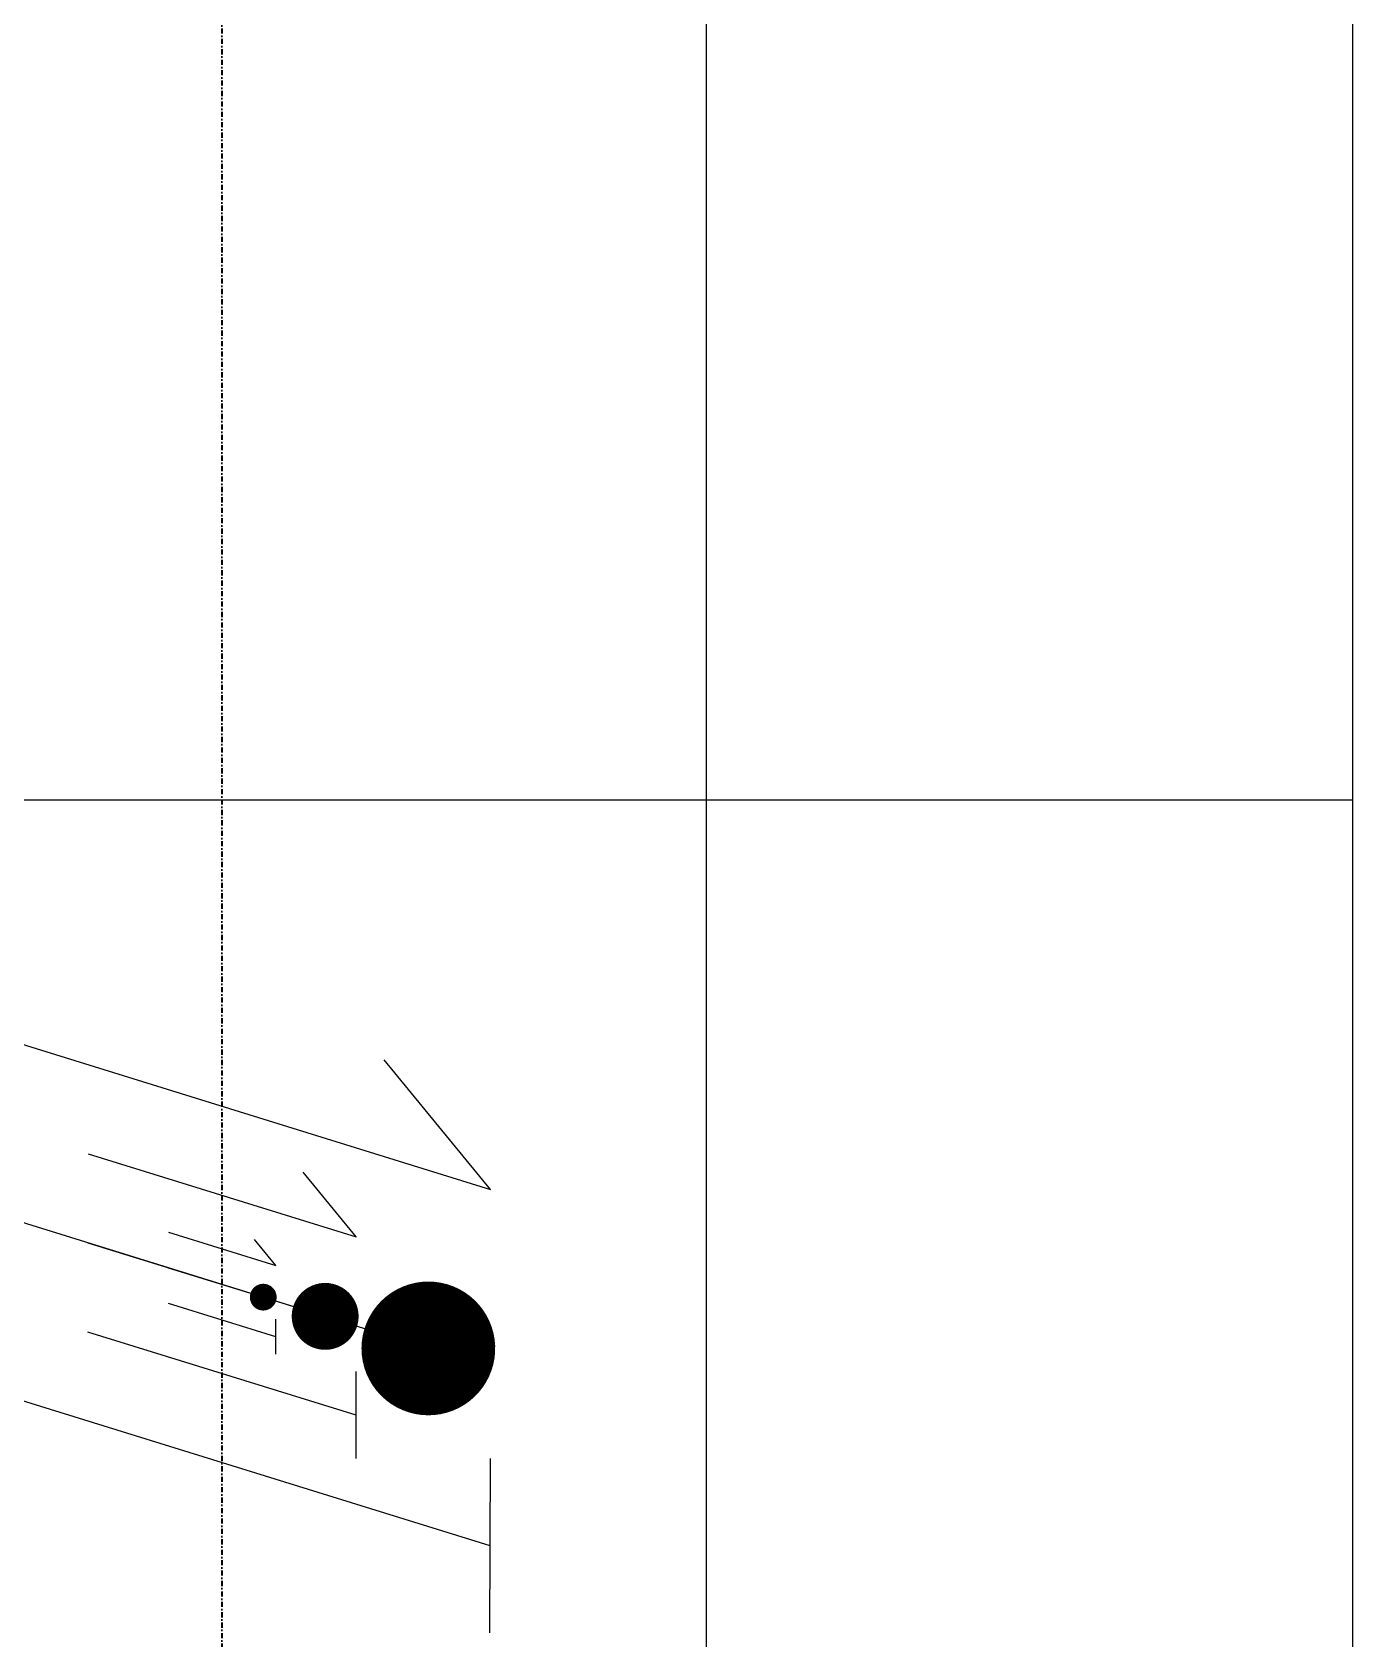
# Model space of a CAD drawing. Extents: x -12260 to 57327, y -29287 to 19916.
# Drawn here: x 19458 to 20276, y -10949 to -9955 of the extents above; entities that cross this region are included whole.
import ezdxf

# ---------------------------------------------------------------- set-up
doc = ezdxf.new("R2010")
doc.units = 0
doc.header["$LTSCALE"] = 0.25
doc.linetypes.add('DASHDOT', pattern=[25.4, 12.7, -6.35, 0, -6.35])
doc.layers.add('01-First Floor$0$FALSE CEILING', color=251, linetype='Continuous')
for name, color, linetype, lineweight in [('01-First Floor$0$Walls', 251, 'Continuous', 5), ('E-LITE-CLNG-CNDT', 6, 'DASHDOT', 35), ('E-POWR-WIRE', 6, 'Continuous', 25), ('E-POWR-WIRE @ 100', 6, 'Continuous', 25), ('E-POWR-WIRE @ 20', 6, 'Continuous', 25), ('E-POWR-WIRE @ 50', 6, 'Continuous', 25)]:
    doc.layers.add(name, color=color, linetype=linetype, lineweight=lineweight)

# ---------------------------------------------------------------- blocks, each defined once
blk = doc.blocks.new('01-First Floor')
at = {"layer": '01-First Floor$0$FALSE CEILING', "linetype": 'Continuous'}
for p, q in [((19876, -12830), (19876, -8830)), ((16276, -10430), (20276, -10430))]:
    blk.add_line(p, q, dxfattribs=at)
at = {"layer": '01-First Floor$0$FALSE CEILING'}
blk.add_lwpolyline([(16276, -12830), (20276, -12830), (20276, -8830), (16276, -8830)], close=True, dxfattribs=at)
at = {"layer": '01-First Floor$0$Walls'}
blk.add_line((20276, -8830), (20276, -12760), dxfattribs=at)
blk = doc.blocks.new('*U41')
for p, q in [((-1.6578, 1.6174), (1.6628, 0.5866)), ((1.6628, 0.5866), (1.0035, 1.3888)), ((-1.6603, 0.5154), (1.6603, -0.5154)), ((-1.6628, -0.5866), (1.6578, -1.6174)), ((1.6591, -1.0779), (1.6566, -2.1569))]:
    blk.add_line(p, q)
at = {"const_width": 0.414}
blk.add_lwpolyline([(1.2779, -0.1896, 1), (1.277, -0.6036, 1)], format="xyb", close=True, dxfattribs=at)
blk = doc.blocks.new('*U753')
at = {"layer": 'E-POWR-WIRE @ 100', "xscale": 100, "yscale": 100, "zscale": 100}
blk.add_blockref('*U41', (19576, -10730, -0.1), dxfattribs=at)
at = {"layer": 'E-POWR-WIRE @ 20', "xscale": 20, "yscale": 20, "zscale": 20}
blk.add_blockref('*U41', (19576, -10730, -0.1), dxfattribs=at)
at = {"layer": 'E-POWR-WIRE @ 50', "xscale": 50, "yscale": 50, "zscale": 50}
blk.add_blockref('*U41', (19576, -10730, -0.1), dxfattribs=at)

msp = doc.modelspace()

# ---------------------------------------------------------------- linework, layer by layer
at = {"layer": 'E-LITE-CLNG-CNDT', "elevation": -0.1}
msp.add_lwpolyline([(19576, -9830), (19576, -11630)], dxfattribs=at)

# ---------------------------------------------------------------- block references
at = {"layer": 'E-LITE-CLNG-CNDT'}
msp.add_blockref('01-First Floor', (0, 0), dxfattribs=at)
at = {"layer": 'E-POWR-WIRE'}
msp.add_blockref('*U753', (0, 0), dxfattribs=at)

doc.saveas('drawing.dxf')
